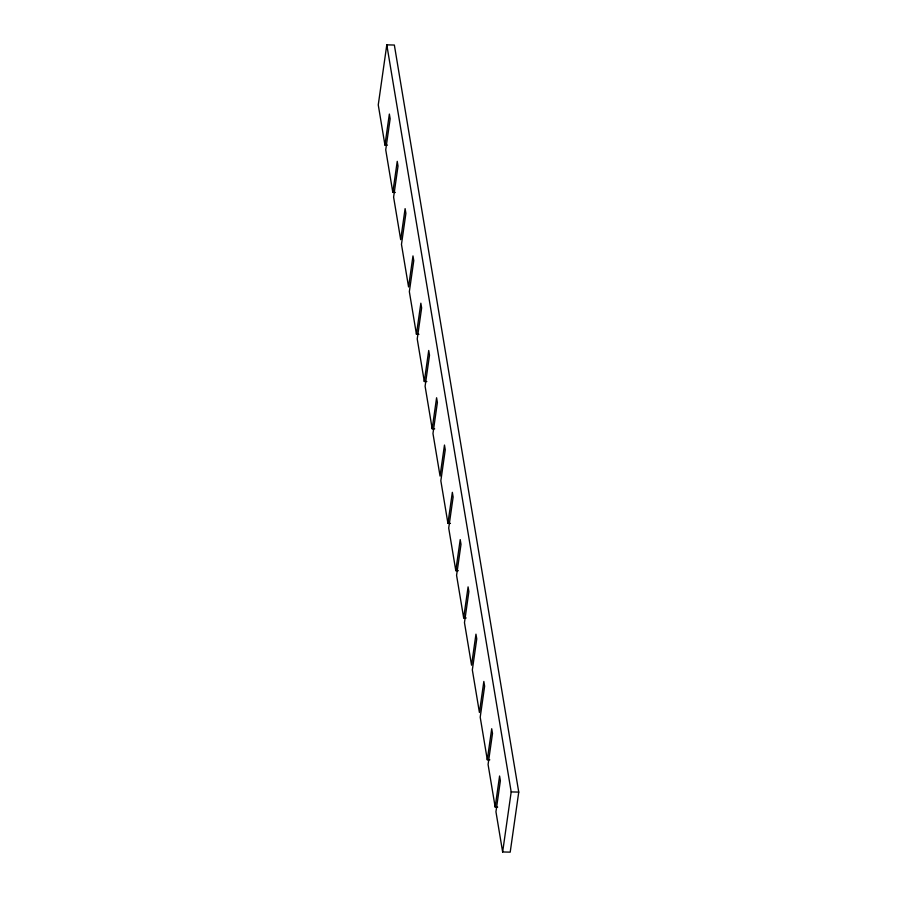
<?xml version="1.0" encoding="UTF-8"?>
<svg xmlns="http://www.w3.org/2000/svg" width="897" height="897" viewBox="0 0 897 897"><rect width="100%" height="100%" fill="white"/><g stroke="black" fill="none" stroke-linecap="round" stroke-linejoin="round"><path stroke-width="1.35" d="M497.689 807.109L495.166 807.042L499.584 776.017L500.369 780.749L495.951 811.774L502.645 851.959L510.202 852.15L518.746 792.096L394.355 45.041L386.798 44.85L378.254 104.904L384.948 145.09L387.459 145.146M384.948 145.09L389.354 114.065L390.15 118.796L385.732 149.821L392.819 192.373L395.33 192.429M392.819 192.373L397.236 161.348L398.021 166.08L393.604 197.105L400.69 239.656L405.108 208.631L405.893 213.363L401.475 244.388L408.561 286.939L412.979 255.914L413.764 260.635L409.346 291.66L416.432 334.222L418.955 334.278M416.432 334.222L420.85 303.197L421.635 307.918L417.228 338.943L424.303 381.505L426.826 381.561M424.303 381.505L428.721 350.48L429.506 355.201L425.1 386.226L432.186 428.788L434.697 428.844M432.186 428.788L436.592 397.763L437.388 402.484L432.971 433.509L440.057 476.072L444.475 445.047L445.26 449.767L440.842 480.792L447.928 523.355L450.451 523.411M447.928 523.355L452.346 492.33L453.131 497.05L448.713 528.075L455.799 570.627L458.322 570.694M455.799 570.627L460.217 539.602L461.002 544.333L456.584 575.358L463.671 617.91L466.193 617.977M463.671 617.91L468.088 586.885L468.873 591.616L464.467 622.641L471.553 665.193L475.959 634.168L476.756 638.899L472.338 669.924L479.424 712.476L483.842 681.451L484.627 686.183L480.209 717.208L487.295 759.759L489.818 759.826M487.295 759.759L491.713 728.734L492.498 733.466L488.08 764.491L495.166 807.042M502.645 851.959L511.189 791.916L386.798 44.85M511.189 791.916L518.746 792.096"/></g></svg>
